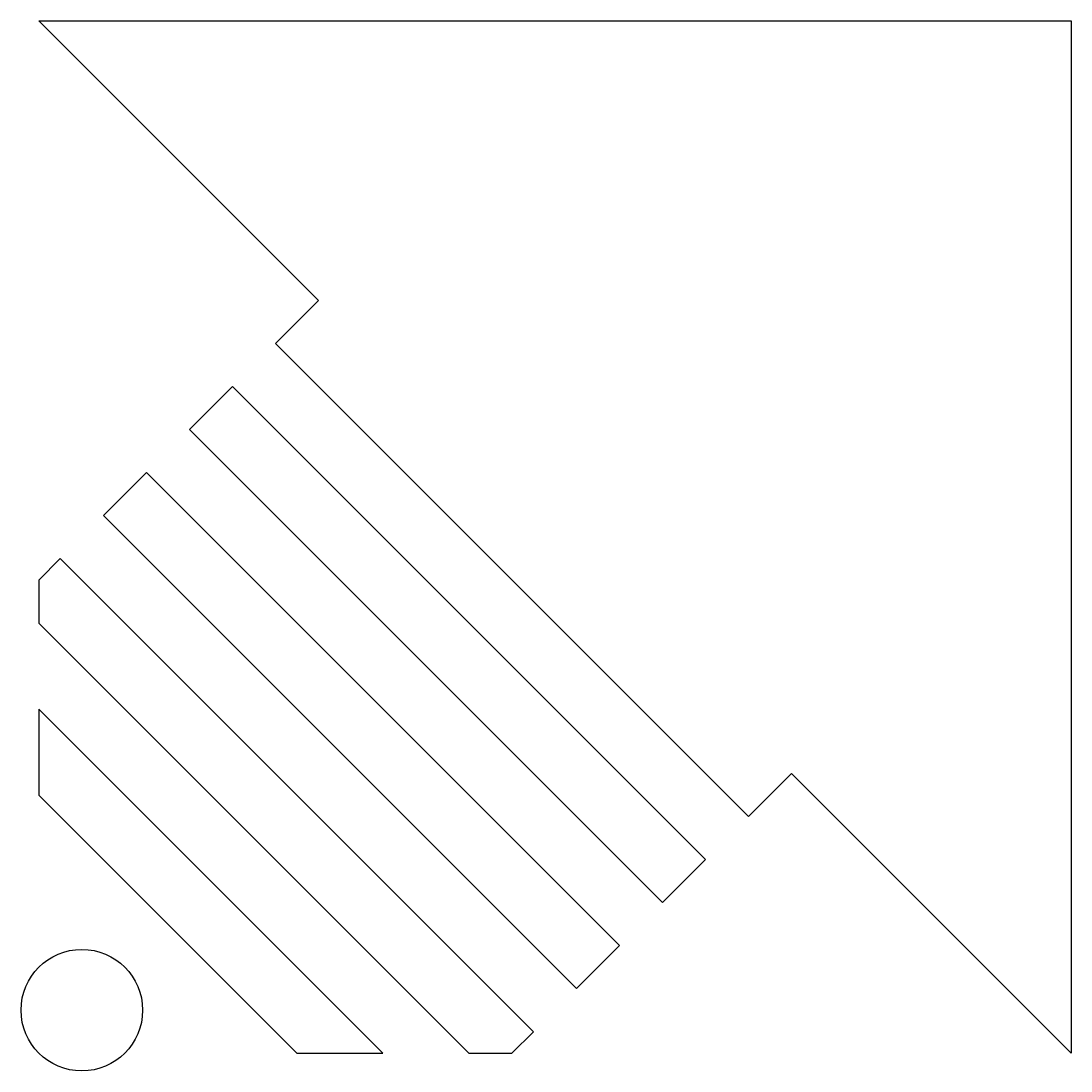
# Model space of a CAD drawing. Header units: millimetres. Extents: x -149088 to 500787, y -530175 to 1035835.
# Drawn here: x 320878.6 to 321248.3, y -329192 to -328822.4 of the extents above; entities that cross this region are included whole.
import ezdxf
from ezdxf.xclip import XClip

# ---------------------------------------------------------------- set-up
doc = ezdxf.new("R2010")
doc.units = ezdxf.units.MM
doc.header["$LTSCALE"] = 150
doc.header["$XCLIPFRAME"] = 0
doc.layers.add('-----26 Electrical Cable Tray', color=200, linetype='Continuous')

# ---------------------------------------------------------------- blocks, each defined once
blk = doc.blocks.new('A$C756fbc58')
at = {"color": 0}
for points in [[(69.4, 208.2), (-12.62, 290.22), (290.22, 290.22), (290.22, -12.62), (208.2, 69.4), (195.58, 56.78), (56.78, 195.58)], [(31.55, 170.34), (170.34, 31.55), (182.96, 44.16), (44.16, 182.96)], [(6.31, 145.11), (145.11, 6.31), (157.73, 18.93), (18.93, 157.73)], [(-12.62, 126.18), (-12.62, 113.56), (113.56, -12.62), (126.18, -12.62), (132.49, -6.31), (-6.31, 132.49)], [(-12.62, 88.33), (-12.62, 63.09), (63.09, -12.62), (88.33, -12.62)]]:
    blk.add_lwpolyline(points, close=True, dxfattribs=at)
blk.add_circle((0, 0), 17.84, dxfattribs=at)
blk = doc.blocks.new('SSH-20260429.172412')
at = {"layer": '-----26 Electrical Cable Tray', "xscale": 1.2, "yscale": 1.2, "zscale": 1.2}
blk.add_blockref('A$C756fbc58', (128229.75, 58109.38), dxfattribs=at)

msp = doc.modelspace()

# ---------------------------------------------------------------- block references
ref = msp.add_blockref('SSH-20260429.172412', (192670.25, -387279.99))
XClip(ref).set_block_clipping_path([(64279.7542057556, 38429.9941674445), (169279.7542057556, 112429.9941674445)])

doc.saveas('drawing.dxf')
